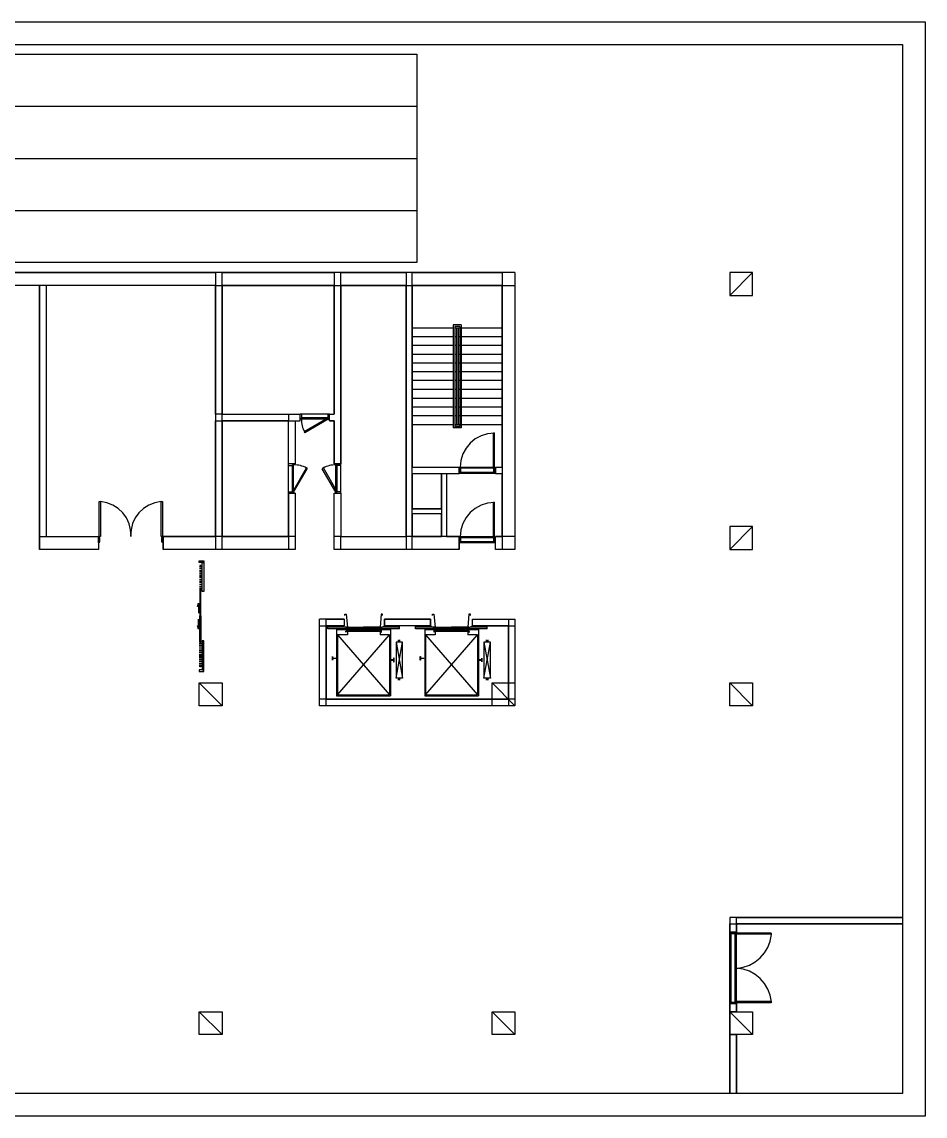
# Model space of a CAD drawing. Header units: millimetres. Extents: x -1062 to 473405, y -148599 to 38948.
# Drawn here: x 235684 to 263405, y -478 to 33116 of the extents above; entities that cross this region are included whole.
import ezdxf

# ---------------------------------------------------------------- set-up
doc = ezdxf.new("R2010")
doc.units = ezdxf.units.MM
for name, color, linetype in [('COLUMN', 1, 'Continuous'), ('CORE_REF', 8, 'Continuous'), ('DOOR', 3, 'Continuous'), ('WALL', 7, 'Continuous')]:
    doc.layers.add(name, color=color, linetype=linetype)

msp = doc.modelspace()

# ---------------------------------------------------------------- linework, layer by layer
at = {"layer": 'COLUMN'}
for p, q in [((257413.4, 24721), (258111.6, 25419.5)), ((258111.6, 25419.5), (257413.4, 25419.5)), ((257413.4, 25419.5), (257413.4, 24721)), ((258111.6, 24721), (258111.6, 25419.5)), ((257413.4, 24721), (258111.6, 24721)), ((257413.4, 16922.4), (258111.6, 17620.9)), ((258111.6, 17620.9), (257413.4, 17620.9)), ((257413.4, 17620.9), (257413.4, 16922.4)), ((258111.6, 16922.4), (258111.6, 17620.9)), ((257413.4, 16922.4), (258111.6, 16922.4)), ((241826.2, 12121.3), (241128, 12819.8)), ((241128, 12819.8), (241826.2, 12819.8)), ((241128, 12121.3), (241128, 12819.8)), ((241826.2, 12819.8), (241826.2, 12121.3)), ((250813, 12121.3), (250114.8, 12819.8)), ((250114.8, 12819.8), (250813, 12819.8)), ((250114.8, 12121.3), (250114.8, 12819.8)), ((250813, 12819.8), (250813, 12121.3)), ((258111.6, 12121.3), (257413.4, 12819.8)), ((257413.4, 12819.8), (258111.6, 12819.8)), ((257413.4, 12121.3), (257413.4, 12819.8)), ((258111.6, 12819.8), (258111.6, 12121.3)), ((241826.2, 12121.3), (241128, 12121.3)), ((250813, 12121.3), (250114.8, 12121.3)), ((258111.6, 12121.3), (257413.4, 12121.3)), ((241826.2, 2023.7), (241128, 2722.3)), ((241128, 2722.3), (241826.2, 2722.3)), ((241128, 2023.7), (241128, 2722.3)), ((241826.2, 2722.3), (241826.2, 2023.7)), ((250813, 2023.7), (250114.8, 2722.3)), ((250114.8, 2722.3), (250813, 2722.3)), ((250114.8, 2023.7), (250114.8, 2722.3)), ((250813, 2722.3), (250813, 2023.7)), ((258111.6, 2023.7), (257413.4, 2722.3)), ((257413.4, 2722.3), (258111.6, 2722.3)), ((257413.4, 2023.7), (257413.4, 2722.3)), ((258111.6, 2722.3), (258111.6, 2023.7)), ((241826.2, 2023.7), (241128, 2023.7)), ((250813, 2023.7), (250114.8, 2023.7)), ((258111.6, 2023.7), (257413.4, 2023.7))]:
    msp.add_line(p, q, dxfattribs=at)
at = {"layer": 'CORE_REF'}
for p, q in [((248921.7, 23717.6), (247665, 23717.6)), ((249162.8, 23819.2), (248921.7, 23819.2)), ((248921.7, 23819.2), (248921.7, 20656.5)), ((249124.8, 23768.4), (248972.4, 23768.4)), ((248972.4, 23768.4), (248972.4, 20694.7)), ((249124.8, 23717.6), (248972.4, 23717.6)), ((249023.2, 23717.6), (249023.2, 20745.5)), ((249074, 23717.6), (249074, 20745.5)), ((249124.8, 23717.6), (249112.1, 23717.6)), ((249124.8, 23768.4), (249124.8, 20694.7)), ((249162.8, 23819.2), (249162.8, 20656.5)), ((250419.5, 23717.6), (249162.8, 23717.6)), ((248921.7, 23450.8), (247665, 23450.8)), ((248921.7, 23184.1), (247665, 23184.1)), ((249023.2, 23450.8), (248972.4, 23450.8)), ((249023.2, 23184.1), (248972.4, 23184.1)), ((249124.8, 23450.8), (249074, 23450.8)), ((249124.8, 23184.1), (249074, 23184.1)), ((250419.5, 23450.8), (249162.8, 23450.8)), ((250419.5, 23184.1), (249162.8, 23184.1)), ((248921.7, 22904.7), (247665, 22904.7)), ((249023.2, 22904.7), (248972.4, 22904.7)), ((249124.8, 22904.7), (249074, 22904.7)), ((250419.5, 22904.7), (249162.8, 22904.7)), ((248921.7, 22637.9), (247665, 22637.9)), ((249023.2, 22637.9), (248972.4, 22637.9)), ((249124.8, 22637.9), (249074, 22637.9)), ((250419.5, 22637.9), (249162.8, 22637.9)), ((248921.7, 22371.2), (247665, 22371.2)), ((249023.2, 22371.2), (248972.4, 22371.2)), ((249124.8, 22371.2), (249074, 22371.2)), ((250419.5, 22371.2), (249162.8, 22371.2)), ((248921.7, 22104.5), (247665, 22104.5)), ((249023.2, 22104.5), (248972.4, 22104.5)), ((249124.8, 22104.5), (249074, 22104.5)), ((250419.5, 22104.5), (249162.8, 22104.5)), ((248921.7, 21825.1), (247665, 21825.1)), ((248921.7, 21558.3), (247665, 21558.3)), ((249023.2, 21825.1), (248972.4, 21825.1)), ((249023.2, 21558.3), (248972.4, 21558.3)), ((249124.8, 21825.1), (249074, 21825.1)), ((249124.8, 21558.3), (249074, 21558.3)), ((250419.5, 21825.1), (249162.8, 21825.1)), ((250419.5, 21558.3), (249162.8, 21558.3)), ((248921.7, 21291.6), (247665, 21291.6)), ((249023.2, 21291.6), (248972.4, 21291.6)), ((249124.8, 21291.6), (249074, 21291.6)), ((250419.5, 21291.6), (249162.8, 21291.6)), ((248921.7, 21024.9), (247665, 21024.9)), ((249023.2, 21024.9), (248972.4, 21024.9)), ((249124.8, 21024.9), (249074, 21024.9)), ((250419.5, 21024.9), (249162.8, 21024.9)), ((248921.7, 20745.5), (247665, 20745.5)), ((249162.8, 20656.5), (248921.7, 20656.5)), ((249023.2, 20745.5), (248972.4, 20745.5)), ((249124.8, 20694.7), (248972.4, 20694.7)), ((249124.8, 20745.5), (249023.2, 20745.5)), ((249124.8, 20745.5), (249112.1, 20745.5)), ((250419.5, 20745.5), (249162.8, 20745.5)), ((245596, 14890.2), (245596, 14928.3)), ((245596, 14928.3), (245634.1, 14928.3)), ((245634.1, 14928.3), (245672.2, 14534.5)), ((246713, 14928.3), (246675, 14534.5)), ((246751.1, 14928.3), (246713, 14928.3)), ((246751.1, 14890.2), (246751.1, 14928.3)), ((248287, 14890.2), (248287, 14928.3)), ((248287, 14928.3), (248325.1, 14928.3)), ((248325.1, 14928.3), (248363.2, 14534.5)), ((249404, 14928.3), (249365.9, 14534.5)), ((249454.8, 14928.3), (249404, 14928.3)), ((249454.8, 14890.2), (249454.8, 14928.3)), ((245075.6, 14483.7), (245075.6, 14572.6)), ((245075.6, 14547.2), (245583.3, 14547.2)), ((247271.5, 14483.7), (245075.6, 14483.7)), ((245342.2, 14458.3), (245342.2, 12426.1)), ((245342.2, 14458.3), (246992.3, 14458.3)), ((245519.9, 14572.6), (245596, 14534.5)), ((245596, 14534.5), (245596, 14547.2)), ((245672.2, 14534.5), (245596, 14534.5)), ((245634.1, 14496.4), (245634.1, 14534.5)), ((245634.1, 14534.5), (246167.2, 14534.5)), ((245634.1, 14496.4), (246167.2, 14496.4)), ((246713, 14534.5), (246167.2, 14534.5)), ((246167.2, 14534.5), (246167.2, 14496.4)), ((246713, 14496.4), (246167.2, 14496.4)), ((246675, 14534.5), (246738.4, 14534.5)), ((246713, 14496.4), (246713, 14534.5)), ((246814.6, 14572.6), (246738.4, 14534.5)), ((246738.4, 14534.5), (246738.4, 14547.2)), ((246763.8, 14547.2), (247271.5, 14547.2)), ((246992.3, 14458.3), (246992.3, 12426.1)), ((247271.5, 14483.7), (247271.5, 14572.6)), ((247766.6, 14483.7), (247766.6, 14572.6)), ((247766.6, 14547.2), (248274.3, 14547.2)), ((249962.5, 14483.7), (247766.6, 14483.7)), ((248045.8, 14458.3), (248045.8, 12426.1)), ((248045.8, 14458.3), (249695.9, 14458.3)), ((248223.5, 14572.6), (248299.7, 14534.5)), ((248299.7, 14534.5), (248299.7, 14547.2)), ((248363.2, 14534.5), (248299.7, 14534.5)), ((248325.1, 14496.4), (248325.1, 14534.5)), ((248325.1, 14534.5), (248870.9, 14534.5)), ((248325.1, 14496.4), (248870.9, 14496.4)), ((249404, 14534.5), (248870.9, 14534.5)), ((248870.9, 14534.5), (248870.9, 14496.4)), ((249404, 14496.4), (248870.9, 14496.4)), ((249365.9, 14534.5), (249442.1, 14534.5)), ((249404, 14496.4), (249404, 14534.5)), ((249518.2, 14572.6), (249442.1, 14534.5)), ((249442.1, 14534.5), (249442.1, 14547.2)), ((249454.8, 14547.2), (249962.5, 14547.2)), ((249695.9, 14458.3), (249695.9, 12426.1)), ((249962.5, 14483.7), (249962.5, 14572.6)), ((245367.6, 14293.2), (245367.6, 12451.5)), ((245672.2, 14293.2), (245367.6, 14293.2)), ((245367.6, 14293.2), (246966.9, 12451.5)), ((245367.6, 12451.5), (246966.9, 14293.2)), ((245672.2, 14394.8), (245608.7, 14394.8)), ((245634.1, 14432.9), (246167.2, 14432.9)), ((245634.1, 14432.9), (245634.1, 14407.5)), ((245634.1, 14407.5), (246167.2, 14407.5)), ((245672.2, 14394.8), (245672.2, 14293.2)), ((246167.2, 14432.9), (246713, 14432.9)), ((246167.2, 14432.9), (246167.2, 14407.5)), ((246167.2, 14407.5), (246713, 14407.5)), ((246675, 14394.8), (246725.7, 14394.8)), ((246675, 14394.8), (246675, 14293.2)), ((246966.9, 14293.2), (246675, 14293.2)), ((246713, 14432.9), (246713, 14407.5)), ((246966.9, 14293.2), (246966.9, 12451.5)), ((247220.8, 14128.1), (247296.9, 14128.1)), ((247258.9, 14128.1), (247233.5, 14128.1)), ((247258.9, 14115.4), (247258.9, 14128.1)), ((247258.9, 14102.7), (247258.9, 14115.4)), ((247296.9, 14128.1), (247271.5, 14128.1)), ((247271.5, 14128.1), (247271.5, 14115.4)), ((247271.5, 14102.7), (247271.5, 14115.4)), ((248071.2, 14293.2), (248071.2, 12451.5)), ((248363.2, 14293.2), (248071.2, 14293.2)), ((248071.2, 14293.2), (249670.6, 12451.5)), ((248071.2, 12451.5), (249670.6, 14293.2)), ((248363.2, 14394.8), (248312.4, 14394.8)), ((248325.1, 14432.9), (248870.9, 14432.9)), ((248325.1, 14432.9), (248325.1, 14407.5)), ((248325.1, 14407.5), (248870.9, 14407.5)), ((248363.2, 14394.8), (248363.2, 14293.2)), ((248870.9, 14432.9), (249404, 14432.9)), ((248870.9, 14432.9), (248870.9, 14407.5)), ((248870.9, 14407.5), (249404, 14407.5)), ((249365.9, 14394.8), (249429.4, 14394.8)), ((249365.9, 14394.8), (249365.9, 14293.2)), ((249670.6, 14293.2), (249365.9, 14293.2)), ((249404, 14432.9), (249404, 14407.5)), ((249670.6, 14293.2), (249670.6, 12451.5)), ((249924.4, 14128.1), (250000.6, 14128.1)), ((249949.8, 14128.1), (249924.4, 14128.1)), ((249962.5, 14115.4), (249949.8, 14128.1)), ((249975.2, 14128.1), (249962.5, 14115.4)), ((249962.5, 14115.4), (249962.5, 14102.7)), ((250000.6, 14128.1), (249975.2, 14128.1)), ((247170, 14077.3), (247360.4, 12972.3)), ((247360.4, 14077.3), (247170, 14077.3)), ((247170, 14077.3), (247170, 12972.3)), ((247170, 12972.3), (247360.4, 14077.3)), ((247258.9, 14077.3), (247258.9, 14102.7)), ((247271.5, 14077.3), (247258.9, 14077.3)), ((247271.5, 14102.7), (247271.5, 14077.3)), ((247360.4, 12972.3), (247360.4, 14077.3)), ((249861, 14077.3), (250064.1, 12972.3)), ((250064.1, 14077.3), (249861, 14077.3)), ((249861, 14077.3), (249861, 12972.3)), ((249861, 12972.3), (250064.1, 14077.3)), ((249962.5, 14102.7), (249962.5, 14077.3)), ((250064.1, 12972.3), (250064.1, 14077.3)), ((245215.2, 13632.7), (245227.9, 13581.9)), ((245215.2, 13518.4), (245215.2, 13632.7)), ((245227.9, 13569.2), (245215.2, 13518.4)), ((245227.9, 13581.9), (245253.3, 13581.9)), ((245253.3, 13569.2), (245227.9, 13569.2)), ((245253.3, 13581.9), (245266, 13581.9)), ((245266, 13569.2), (245253.3, 13569.2)), ((245266, 13581.9), (245329.5, 13581.9)), ((245329.5, 13569.2), (245266, 13569.2)), ((245329.5, 13581.9), (245329.5, 13569.2)), ((247055.8, 13531.1), (246992.3, 13531.1)), ((246992.3, 13531.1), (246992.3, 13518.4)), ((246992.3, 13518.4), (247055.8, 13518.4)), ((247093.8, 13531.1), (247055.8, 13531.1)), ((247055.8, 13518.4), (247093.8, 13518.4)), ((247093.8, 13581.9), (247093.8, 13531.1)), ((247106.5, 13581.9), (247093.8, 13581.9)), ((247093.8, 13518.4), (247093.8, 13467.6)), ((247093.8, 13467.6), (247106.5, 13467.6)), ((247106.5, 13467.6), (247106.5, 13581.9)), ((247906.2, 13518.4), (247906.2, 13632.7)), ((247906.2, 13632.7), (247918.9, 13632.7)), ((247918.9, 13518.4), (247906.2, 13518.4)), ((247918.9, 13632.7), (247918.9, 13581.9)), ((247918.9, 13581.9), (247957, 13581.9)), ((247957, 13569.2), (247918.9, 13569.2)), ((247918.9, 13569.2), (247918.9, 13518.4)), ((247957, 13581.9), (248020.4, 13581.9)), ((248020.4, 13569.2), (247957, 13569.2)), ((248020.4, 13581.9), (248020.4, 13569.2)), ((249746.7, 13531.1), (249683.3, 13531.1)), ((249683.3, 13531.1), (249683.3, 13518.4)), ((249683.3, 13518.4), (249746.7, 13518.4)), ((249759.4, 13531.1), (249746.7, 13531.1)), ((249746.7, 13518.4), (249759.4, 13518.4)), ((249784.8, 13531.1), (249759.4, 13531.1)), ((249759.4, 13518.4), (249784.8, 13518.4)), ((249797.5, 13531.1), (249784.8, 13531.1)), ((249784.8, 13518.4), (249797.5, 13518.4)), ((249797.5, 13581.9), (249797.5, 13531.1)), ((249797.5, 13467.6), (249797.5, 13581.9)), ((249797.5, 13518.4), (249797.5, 13467.6)), ((247360.4, 12972.3), (247170, 12972.3)), ((247220.8, 12921.5), (247296.9, 12921.5)), ((247258.9, 12934.2), (247233.5, 12921.5)), ((247271.5, 12972.3), (247258.9, 12972.3)), ((247258.9, 12972.3), (247258.9, 12946.9)), ((247258.9, 12946.9), (247258.9, 12934.2)), ((247271.5, 12946.9), (247271.5, 12972.3)), ((247271.5, 12934.2), (247271.5, 12946.9)), ((247296.9, 12921.5), (247271.5, 12934.2)), ((250064.1, 12972.3), (249861, 12972.3)), ((249949.8, 12934.2), (249924.4, 12921.5)), ((249924.4, 12921.5), (250000.6, 12921.5)), ((249962.5, 12934.2), (249949.8, 12934.2)), ((249962.5, 12946.9), (249962.5, 12972.3)), ((249962.5, 12934.2), (249962.5, 12946.9)), ((249975.2, 12934.2), (249962.5, 12934.2)), ((250000.6, 12921.5), (249975.2, 12934.2)), ((245367.6, 12451.5), (246966.9, 12451.5)), ((248071.2, 12451.5), (249670.6, 12451.5)), ((245342.2, 12426.1), (246992.3, 12426.1)), ((248045.8, 12426.1), (249695.9, 12426.1))]:
    msp.add_line(p, q, dxfattribs=at)
at = {"layer": 'DOOR'}
for p, q in [((244225.2, 20923.3), (244225.2, 21075.7)), ((244263.2, 21075.7), (244225.2, 21075.7)), ((244250.6, 20923.3), (244225.2, 20923.3)), ((244263.2, 20961.4), (244250.6, 20961.4)), ((244250.6, 20961.4), (244250.6, 20923.3)), ((245075.6, 20961.4), (244250.6, 20961.4)), ((245088.3, 20923.3), (244250.6, 20923.3)), ((245075.6, 21075.7), (244263.2, 21075.7)), ((244263.2, 21075.7), (244263.2, 20961.4)), ((244263.6, 20915.7), (244263.7, 20864.7)), ((244263.7, 20864.7), (244267.3, 20814)), ((245075.6, 20948.7), (244352.1, 20529.5)), ((245088.3, 20923.3), (244364.8, 20504.1)), ((245126.4, 21075.7), (245075.6, 21075.7)), ((245075.6, 21075.7), (245075.6, 20961.4)), ((245075.6, 20961.4), (245088.3, 20961.4)), ((245088.3, 20923.3), (245075.6, 20948.7)), ((245088.3, 20961.4), (245088.3, 20923.3)), ((245088.3, 20923.3), (245126.4, 20923.3)), ((245126.4, 20923.3), (245126.4, 21075.7)), ((244267.3, 20814), (244274.3, 20763.9)), ((244274.3, 20763.9), (244284.7, 20714.3)), ((244284.7, 20714.3), (244298.4, 20665.6)), ((244298.4, 20665.6), (244315.4, 20617.9)), ((244315.4, 20617.9), (244335.7, 20571.4)), ((244335.7, 20571.4), (244359.2, 20526.2)), ((244352.1, 20529.5), (244364.8, 20504.1)), ((250152.9, 19449.9), (250152.9, 20504.1)), ((250152.9, 20504.1), (250178.3, 20504.1)), ((250178.3, 20504.1), (250178.3, 19449.9)), ((249444.2, 20184.5), (249316.3, 20029.4)), ((249599.1, 20312.5), (249444.2, 20184.5)), ((249777, 20409.1), (249599.1, 20312.5)), ((249973.6, 20470.1), (249777, 20409.1)), ((250184.6, 20491.4), (249973.6, 20470.1)), ((249219.7, 19851.4), (249158.7, 19654.8)), ((249316.3, 20029.4), (249219.7, 19851.4)), ((244022.1, 19551.5), (243869.8, 19551.5)), ((243869.8, 19500.7), (243869.8, 19551.5)), ((243869.8, 18687.8), (243869.8, 19500.7)), ((243869.8, 19500.7), (243984, 19500.7)), ((243984, 19500.7), (243984, 19513.4)), ((243984, 19513.4), (244022.1, 19513.4)), ((243984, 18687.8), (243984, 19513.4)), ((244022.1, 19513.4), (244022.1, 19551.5)), ((244022.1, 18675.1), (244022.1, 19513.4)), ((244080.6, 19512.9), (244029.7, 19513)), ((244131.2, 19509.4), (244080.6, 19512.9)), ((244181.4, 19502.4), (244131.2, 19509.4)), ((244230.9, 19492), (244181.4, 19502.4)), ((244279.6, 19478.3), (244230.9, 19492)), ((245120.7, 19492), (245072, 19478.3)), ((245170.2, 19502.4), (245120.7, 19492)), ((245220.3, 19509.4), (245170.2, 19502.4)), ((245271, 19512.9), (245220.3, 19509.4)), ((245321.9, 19513), (245271, 19512.9)), ((245316.8, 19513.4), (245316.8, 19551.5)), ((245316.8, 19551.5), (245469.1, 19551.5)), ((245354.9, 19513.4), (245316.8, 19513.4)), ((245316.8, 18675.1), (245316.8, 19513.4)), ((245354.9, 19500.7), (245354.9, 19513.4)), ((245354.9, 18687.8), (245354.9, 19513.4)), ((245469.1, 19500.7), (245354.9, 19500.7)), ((245469.1, 19500.7), (245469.1, 19551.5)), ((245469.1, 18687.8), (245469.1, 19500.7)), ((249158.7, 19654.8), (249137.5, 19443.6)), ((243996.7, 18687.8), (244415.6, 19424.5)), ((244022.1, 18675.1), (244441, 19399.1)), ((244327.2, 19461.2), (244279.6, 19478.3)), ((244373.8, 19440.9), (244327.2, 19461.2)), ((244418.9, 19417.4), (244373.8, 19440.9)), ((244415.6, 19424.5), (244441, 19399.1)), ((244936, 19424.5), (244897.9, 19399.1)), ((245316.8, 18675.1), (244897.9, 19399.1)), ((244977.8, 19440.9), (244932.6, 19417.4)), ((245354.9, 18687.8), (244936, 19424.5)), ((245024.3, 19461.2), (244977.8, 19440.9)), ((245072, 19478.3), (245024.3, 19461.2)), ((249112.1, 19246.7), (249112.1, 19449.9)), ((249112.1, 19449.9), (249137.5, 19449.9)), ((249137.5, 19246.7), (249112.1, 19246.7)), ((249137.5, 19449.9), (249137.5, 19424.5)), ((249137.5, 19449.9), (250152.9, 19449.9)), ((249137.5, 19424.5), (249150.1, 19424.5)), ((249137.5, 19284.8), (249137.5, 19246.7)), ((249150.1, 19284.8), (249137.5, 19284.8)), ((250178.3, 19246.7), (249137.5, 19246.7)), ((249150.1, 19424.5), (249150.1, 19284.8)), ((249150.1, 19424.5), (250165.6, 19424.5)), ((250165.6, 19284.8), (249150.1, 19284.8)), ((250178.3, 19449.9), (250152.9, 19449.9)), ((250165.6, 19284.8), (250165.6, 19424.5)), ((250165.6, 19424.5), (250178.3, 19424.5)), ((250178.3, 19284.8), (250165.6, 19284.8)), ((250178.3, 19424.5), (250178.3, 19449.9)), ((250178.3, 19449.9), (250203.7, 19449.9)), ((250178.3, 19246.7), (250178.3, 19284.8)), ((250203.7, 19246.7), (250178.3, 19246.7)), ((250203.7, 19449.9), (250203.7, 19246.7)), ((243869.8, 18649.7), (243869.8, 18687.8)), ((243869.8, 18687.8), (243984, 18687.8)), ((244022.1, 18649.7), (243869.8, 18649.7)), ((243984, 18687.8), (243984, 18675.1)), ((243984, 18675.1), (244022.1, 18675.1)), ((244022.1, 18675.1), (243996.7, 18687.8)), ((244022.1, 18675.1), (244022.1, 18649.7)), ((245316.8, 18675.1), (245354.9, 18687.8)), ((245354.9, 18675.1), (245316.8, 18675.1)), ((245316.8, 18675.1), (245316.8, 18649.7)), ((245316.8, 18649.7), (245469.1, 18649.7)), ((245469.1, 18687.8), (245354.9, 18687.8)), ((245354.9, 18687.8), (245354.9, 18675.1)), ((245469.1, 18649.7), (245469.1, 18687.8)), ((238056.3, 17316.1), (238056.3, 18395.7)), ((238056.3, 18395.7), (238094.3, 18395.7)), ((238094.3, 18395.7), (238094.3, 17316.1)), ((238294.3, 18352.9), (238095.9, 18391.2)), ((238476.5, 18279.2), (238294.3, 18352.9)), ((238638.9, 18174.1), (238476.5, 18279.2)), ((238778.1, 18041.7), (238638.9, 18174.1)), ((239416, 18174.4), (239276.7, 18041.9)), ((239578.5, 18279.4), (239416, 18174.4)), ((239760.8, 18353), (239578.5, 18279.4)), ((239959.3, 18391.2), (239760.8, 18353)), ((239960.2, 17316.1), (239960.2, 18395.7)), ((239960.2, 18395.7), (239998.3, 18395.7)), ((239998.3, 18395.7), (239998.3, 17316.1)), ((249599.1, 18178.7), (249444.2, 18050.7)), ((249777, 18275.3), (249599.1, 18178.7)), ((249973.6, 18336.3), (249777, 18275.3)), ((250184.6, 18357.6), (249973.6, 18336.3)), ((250152.9, 17316.1), (250152.9, 18370.3)), ((250152.9, 18370.3), (250178.3, 18370.3)), ((250178.3, 18370.3), (250178.3, 17316.1)), ((238890.6, 17885.9), (238778.1, 18041.7)), ((238972.9, 17710.8), (238890.6, 17885.9)), ((239164.1, 17886.1), (239081.8, 17710.9)), ((239276.7, 18041.9), (239164.1, 17886.1)), ((249316.3, 17895.6), (249219.7, 17717.6)), ((249444.2, 18050.7), (249316.3, 17895.6)), ((239021.4, 17520.3), (238972.9, 17710.8)), ((239032.8, 17318.4), (239021.4, 17520.3)), ((239033.2, 17520.4), (239021.8, 17318.4)), ((239081.8, 17710.9), (239033.2, 17520.4)), ((249158.7, 17520.9), (249137.5, 17309.8)), ((249219.7, 17717.6), (249158.7, 17520.9)), ((238030.9, 17125.6), (238030.9, 17316.1)), ((238030.9, 17316.1), (238056.3, 17316.1)), ((238056.3, 17316.1), (238056.3, 17290.7)), ((238094.3, 17316.1), (238056.3, 17316.1)), ((238056.3, 17290.7), (238069, 17290.7)), ((238069, 17151), (238056.3, 17151)), ((238056.3, 17151), (238056.3, 17125.6)), ((238069, 17290.7), (238069, 17151)), ((239998.3, 17316.1), (239960.2, 17316.1)), ((239998.3, 17290.7), (239972.9, 17290.7)), ((239972.9, 17290.7), (239972.9, 17151)), ((239972.9, 17151), (239998.3, 17151)), ((239998.3, 17316.1), (239998.3, 17290.7)), ((240023.7, 17316.1), (239998.3, 17316.1)), ((239998.3, 17151), (239998.3, 17125.6)), ((240023.7, 17125.6), (240023.7, 17316.1)), ((249112.1, 17125.6), (249112.1, 17316.1)), ((249112.1, 17316.1), (249137.5, 17316.1)), ((249137.5, 17316.1), (249137.5, 17290.7)), ((249137.5, 17316.1), (250152.9, 17316.1)), ((249137.5, 17290.7), (249150.1, 17290.7)), ((249137.5, 17151), (249137.5, 17125.6)), ((249150.1, 17151), (249137.5, 17151)), ((249150.1, 17290.7), (249150.1, 17151)), ((249150.1, 17290.7), (250165.6, 17290.7)), ((250165.6, 17151), (249150.1, 17151)), ((250178.3, 17316.1), (250152.9, 17316.1)), ((250165.6, 17151), (250165.6, 17290.7)), ((250165.6, 17290.7), (250178.3, 17290.7)), ((250178.3, 17151), (250165.6, 17151)), ((250178.3, 17290.7), (250178.3, 17316.1)), ((250178.3, 17316.1), (250203.7, 17316.1)), ((250178.3, 17125.6), (250178.3, 17151)), ((250203.7, 17316.1), (250203.7, 17125.6)), ((238056.3, 17125.6), (238030.9, 17125.6)), ((239998.3, 17125.6), (240023.7, 17125.6)), ((249137.5, 17125.6), (249112.1, 17125.6)), ((250178.3, 17125.6), (249137.5, 17125.6)), ((250203.7, 17125.6), (250178.3, 17125.6)), ((241128, 16566.7), (241267.6, 16566.7)), ((241128, 16515.9), (241128, 16566.7)), ((241267.6, 16515.9), (241128, 16515.9)), ((241216.9, 15626.8), (241216.9, 16515.9)), ((241216.9, 16515.9), (241267.6, 16515.9)), ((241267.6, 16566.7), (241267.6, 16515.9)), ((241267.6, 16515.9), (241267.6, 15626.8)), ((241178.8, 16427), (241140.7, 16427)), ((241140.7, 16427), (241140.7, 16376.2)), ((241140.7, 16350.8), (241140.7, 16312.7)), ((241140.7, 16287.3), (241140.7, 16236.5)), ((241140.7, 16211.1), (241140.7, 16173)), ((241140.7, 16147.6), (241140.7, 16096.8)), ((241178.8, 16376.2), (241178.8, 16427)), ((241178.8, 16312.7), (241178.8, 16350.8)), ((241178.8, 16236.5), (241178.8, 16287.3)), ((241178.8, 16173), (241178.8, 16211.1)), ((241178.8, 16096.8), (241178.8, 16147.6)), ((241140.7, 16084.1), (241140.7, 16033.3)), ((241140.7, 16007.9), (241140.7, 15969.8)), ((241140.7, 15944.4), (241140.7, 15893.6)), ((241140.7, 15868.2), (241140.7, 15830.1)), ((241140.7, 15804.7), (241140.7, 15753.8)), ((241178.8, 16033.3), (241178.8, 16084.1)), ((241178.8, 15969.8), (241178.8, 16007.9)), ((241178.8, 15893.6), (241178.8, 15944.4)), ((241178.8, 15830.1), (241178.8, 15868.2)), ((241178.8, 15753.8), (241178.8, 15804.7)), ((241140.7, 15728.4), (241140.7, 15690.3)), ((241178.8, 15677.6), (241140.7, 15677.6)), ((241140.7, 15677.6), (241140.7, 14877.5)), ((241140.7, 15664.9), (241140.7, 15626.8)), ((241140.7, 15626.8), (241178.8, 15626.8)), ((241178.8, 15690.3), (241178.8, 15728.4)), ((241178.8, 14877.5), (241178.8, 15677.6)), ((241178.8, 15626.8), (241178.8, 15664.9)), ((241267.6, 15626.8), (241216.9, 15626.8)), ((241077.2, 15169.6), (241102.6, 15271.2)), ((241102.6, 15169.6), (241077.2, 15169.6)), ((241102.6, 15271.2), (241102.6, 15169.6)), ((241102.6, 15169.6), (241102.6, 14966.4)), ((241140.7, 14877.5), (241178.8, 14877.5)), ((241140.7, 14077.3), (241140.7, 14877.5)), ((241178.8, 14877.5), (241178.8, 14077.3)), ((241102.6, 14471), (241077.2, 14572.6)), ((241077.2, 14572.6), (241102.6, 14572.6)), ((241102.6, 14572.6), (241102.6, 14775.8)), ((241102.6, 14572.6), (241102.6, 14471)), ((241140.7, 14077.3), (241140.7, 14115.4)), ((241140.7, 14115.4), (241178.8, 14115.4)), ((241178.8, 14115.4), (241178.8, 14077.3)), ((241267.6, 14115.4), (241216.9, 14115.4)), ((241216.9, 14115.4), (241216.9, 13226.3)), ((241267.6, 13226.3), (241267.6, 14115.4)), ((241178.8, 14077.3), (241140.7, 14077.3)), ((241140.7, 14013.8), (241140.7, 14051.9)), ((241140.7, 13937.6), (241140.7, 13988.4)), ((241140.7, 13874.1), (241140.7, 13912.2)), ((241140.7, 13797.8), (241140.7, 13848.6)), ((241178.8, 14051.9), (241178.8, 14013.8)), ((241178.8, 13988.4), (241178.8, 13937.6)), ((241178.8, 13912.2), (241178.8, 13874.1)), ((241178.8, 13848.6), (241178.8, 13797.8)), ((241140.7, 13734.3), (241140.7, 13772.4)), ((241140.7, 13658.1), (241140.7, 13708.9)), ((241140.7, 13594.6), (241140.7, 13645.4)), ((241140.7, 13531.1), (241140.7, 13569.2)), ((241140.7, 13454.9), (241140.7, 13505.7)), ((241178.8, 13772.4), (241178.8, 13734.3)), ((241178.8, 13708.9), (241178.8, 13658.1)), ((241178.8, 13645.4), (241178.8, 13594.6)), ((241178.8, 13569.2), (241178.8, 13531.1)), ((241178.8, 13505.7), (241178.8, 13454.9)), ((241267.6, 13226.3), (241128, 13226.3)), ((241128, 13226.3), (241128, 13175.5)), ((241128, 13175.5), (241267.6, 13175.5)), ((241140.7, 13391.4), (241140.7, 13429.5)), ((241140.7, 13315.2), (241140.7, 13366)), ((241178.8, 13315.2), (241140.7, 13315.2)), ((241178.8, 13429.5), (241178.8, 13391.4)), ((241178.8, 13366), (241178.8, 13315.2)), ((241216.9, 13226.3), (241267.6, 13226.3)), ((241267.6, 13175.5), (241267.6, 13226.3)), ((257413.4, 5135.6), (257413.4, 5173.7)), ((257451.5, 5135.6), (257413.4, 5135.6)), ((257413.4, 3001.7), (257413.4, 5135.6)), ((257451.5, 5122.9), (257451.5, 5135.6)), ((257578.4, 5122.9), (257451.5, 5122.9)), ((257451.5, 3014.4), (257451.5, 5122.9)), ((257616.5, 5135.6), (257578.4, 5135.6)), ((257578.4, 5135.6), (257578.4, 5122.9)), ((257578.4, 3014.4), (257578.4, 5122.9)), ((257616.5, 5173.7), (257616.5, 5135.6)), ((257616.5, 3001.7), (257616.5, 5135.6)), ((258682.8, 5135.6), (257616.5, 5135.6)), ((258682.8, 5110.2), (257616.5, 5110.2)), ((258652, 4891.9), (258690.3, 5096.8)), ((258682.8, 5135.6), (258682.8, 5110.2)), ((258579.5, 4701.7), (258652, 4891.9)), ((258190.7, 4253.5), (258345.4, 4379.2)), ((258345.4, 4379.2), (258476.1, 4529.7)), ((258476.1, 4529.7), (258579.5, 4701.7)), ((257617.1, 4058.1), (257823.1, 4089.6)), ((257823.1, 4035), (257617.1, 4066.5)), ((257823.1, 4089.6), (258015.5, 4155.8)), ((258015.5, 3968.8), (257823.1, 4035)), ((258015.5, 4155.8), (258190.7, 4253.5)), ((258190.7, 3871.1), (258015.5, 3968.8)), ((258345.4, 3745.4), (258190.7, 3871.1)), ((258476.1, 3594.9), (258345.4, 3745.4)), ((258579.5, 3422.9), (258476.1, 3594.9)), ((258652, 3232.7), (258579.5, 3422.9)), ((258682.8, 3039.8), (257616.5, 3039.8)), ((258690.3, 3027.8), (258652, 3232.7)), ((258682.8, 3039.8), (258682.8, 3001.7)), ((257451.5, 3001.7), (257413.4, 3001.7)), ((257413.4, 3001.7), (257413.4, 2976.3)), ((257578.4, 3014.4), (257451.5, 3014.4)), ((257451.5, 3014.4), (257451.5, 3001.7)), ((257578.4, 3001.7), (257578.4, 3014.4)), ((257616.5, 3001.7), (257578.4, 3001.7)), ((257616.5, 2976.3), (257616.5, 3001.7)), ((258682.8, 3001.7), (257616.5, 3001.7))]:
    msp.add_line(p, q, dxfattribs=at)
at = {"layer": 'WALL'}
for p, q in [((208938, 33116.5), (263404.6, 33116.5)), ((263404.6, 33116.5), (263404.6, -478.4)), ((211184.7, 32417.9), (262706.5, 32417.9)), ((262706.5, 32417.9), (262706.5, 5618.2)), ((225198, 32125.8), (247804.7, 32125.8)), ((247804.7, 32125.8), (247804.7, 25724.4)), ((225198, 30525.5), (247804.7, 30525.5)), ((225198, 28925.1), (247804.7, 28925.1)), ((225198, 27324.7), (247804.7, 27324.7)), ((247804.7, 25724.4), (225198, 25724.4)), ((250813, 25419.5), (223129, 25419.5)), ((250813, 25419.5), (250813, 16922.4)), ((241623.1, 25025.8), (232331.6, 25025.8)), ((236228.4, 25025.8), (236228.4, 17316.1)), ((236431.5, 25025.8), (236431.5, 17316.1)), ((241623.1, 25025.8), (241623.1, 17316.1)), ((241826.2, 25025.8), (245266, 25025.8)), ((241826.2, 21075.7), (241826.2, 25025.8)), ((245266, 25025.8), (245266, 21075.7)), ((245469.1, 25025.8), (247474.6, 25025.8)), ((245469.1, 19551.5), (245469.1, 25025.8)), ((247474.6, 25025.8), (247474.6, 17316.1)), ((247665, 25025.8), (250419.5, 25025.8)), ((247665, 19449.9), (247665, 25025.8)), ((250419.5, 19449.9), (250419.5, 25025.8)), ((250419.5, 25025.8), (250419.5, 17316.1)), ((241826.2, 21075.7), (244225.2, 21075.7)), ((241826.2, 17316.1), (241826.2, 20872.5)), ((241826.2, 20872.5), (243869.8, 20872.5)), ((243869.8, 19551.5), (243869.8, 20872.5)), ((244072.9, 20872.5), (244225.2, 20872.5)), ((244072.9, 20872.5), (244072.9, 19551.5)), ((244225.2, 20872.5), (244225.2, 21075.7)), ((245126.4, 21075.7), (245266, 21075.7)), ((245126.4, 20872.5), (245126.4, 21075.7)), ((245126.4, 20872.5), (245266, 20872.5)), ((245266, 20872.5), (245266, 19551.5)), ((244072.9, 19551.5), (243869.8, 19551.5)), ((245266, 19551.5), (245469.1, 19551.5)), ((247665, 17316.1), (247665, 19449.9)), ((247665, 19449.9), (249099.4, 19449.9)), ((247665, 19246.7), (249099.4, 19246.7)), ((248566.3, 19246.7), (248566.3, 17316.1)), ((248718.6, 19246.7), (248718.6, 17316.1)), ((249099.4, 19246.7), (249099.4, 19449.9)), ((250216.4, 19449.9), (250419.5, 19449.9)), ((250216.4, 19449.9), (250216.4, 19246.7)), ((250216.4, 19246.7), (250419.5, 19246.7)), ((250419.5, 19449.9), (250419.5, 17316.1)), ((244072.9, 18649.7), (243869.8, 18649.7)), ((243869.8, 18649.7), (243869.8, 17316.1)), ((244072.9, 18649.7), (244072.9, 16922.4)), ((245266, 16922.4), (245266, 18649.7)), ((245266, 18649.7), (245469.1, 18649.7)), ((245469.1, 18649.7), (245469.1, 17316.1)), ((248566.3, 18167.1), (247665, 18167.1)), ((248566.3, 18014.7), (247665, 18014.7)), ((236228.4, 17316.1), (236228.4, 16922.4)), ((236228.4, 17316.1), (238030.9, 17316.1)), ((238030.9, 17316.1), (238030.9, 16922.4)), ((241623.1, 17316.1), (240023.7, 17316.1)), ((240023.7, 17316.1), (240023.7, 16922.4)), ((241521.5, 17316.1), (241623.1, 17316.1)), ((243869.8, 17316.1), (241826.2, 17316.1)), ((245469.1, 17316.1), (247474.6, 17316.1)), ((249099.4, 17316.1), (247665, 17316.1)), ((249099.4, 16922.4), (249099.4, 17316.1)), ((250419.5, 17316.1), (250216.4, 17316.1)), ((250216.4, 16922.4), (250216.4, 17316.1)), ((238030.9, 16922.4), (236228.4, 16922.4)), ((244072.9, 16922.4), (240023.7, 16922.4)), ((249099.4, 16922.4), (245266, 16922.4)), ((250813, 16922.4), (250216.4, 16922.4)), ((244821.8, 12121.3), (244821.8, 14775.8)), ((245570.7, 14775.8), (244821.8, 14775.8)), ((245570.7, 14572.6), (245024.8, 14572.6)), ((245024.8, 12324.5), (245024.8, 14572.6)), ((245570.7, 14775.8), (245570.7, 14572.6)), ((248223.5, 14775.8), (246814.6, 14775.8)), ((246814.6, 14775.8), (246814.6, 14572.6)), ((248223.5, 14572.6), (246814.6, 14572.6)), ((248223.5, 14572.6), (248223.5, 14775.8)), ((249518.2, 14572.6), (249518.2, 14775.8)), ((249518.2, 14775.8), (250813, 14775.8)), ((249518.2, 14572.6), (250622.6, 14572.6)), ((250622.6, 14572.6), (250622.6, 12324.5)), ((250813, 14775.8), (250813, 12121.3)), ((250813, 12121.3), (244821.8, 12121.3)), ((250622.6, 12324.5), (245024.8, 12324.5)), ((262706.5, 5618.2), (257413.4, 5618.2)), ((257413.4, 5618.2), (257413.4, 5173.7)), ((257616.5, 5173.7), (257616.5, 5427.7)), ((257616.5, 5427.7), (262706.5, 5427.7)), ((262706.5, 5427.7), (262706.5, 220.2)), ((257413.4, 5173.7), (257616.5, 5173.7)), ((257616.5, 2976.3), (257413.4, 2976.3)), ((257413.4, 2976.3), (257413.4, 220.2)), ((257616.5, 2722.3), (257616.5, 2976.3)), ((257616.5, 220.2), (257616.5, 2023.7)), ((257413.4, 220.2), (216541.2, 220.2)), ((262706.5, 220.2), (257616.5, 220.2)), ((263404.6, -478.4), (208938, -478.4))]:
    msp.add_line(p, q, dxfattribs=at)
for points in [[(234832.2, 25025.8), (234832.2, 24822.6), (234679.9, 24822.6), (234679.9, 25025.8), (232331.6, 25025.8), (232331.6, 25419.5), (241623.1, 25419.5), (241623.1, 25025.8), (236431.5, 25025.8), (236431.5, 17316.1), (238030.9, 17316.1), (238030.9, 16922.4), (238030, 16922.4), (238030, 16920), (236230, 16920), (236230, 16922.4), (236228.4, 16922.4), (236228.4, 17316.1), (236228.4, 25025.8), (234832.2, 25025.8)], [(245266, 25419.5), (245266, 25025.8), (241826.2, 25025.8), (241826.2, 25419.5), (245266, 25419.5)], [(245469.1, 25419.5), (247474.6, 25419.5), (247474.6, 25025.8), (245469.1, 25025.8), (245469.1, 25419.5)], [(250419.5, 25419.5), (250419.5, 25025.8), (247665, 25025.8), (247665, 25419.5), (250419.5, 25419.5)], [(241826.2, 25025.8), (241826.2, 21075.7), (241623.1, 21075.7), (241623.1, 25025.8), (241826.2, 25025.8)], [(245469.1, 25025.8), (245469.1, 21075.7), (245469.1, 20872.5), (245469.1, 19551.5), (245266, 19551.5), (245266, 20872.5), (245126.4, 20872.5), (245126.4, 21075.7), (245266, 21075.7), (245266, 25025.8), (245469.1, 25025.8)], [(247474.6, 17316.1), (247474.6, 19449.9), (247474.6, 25025.8), (247665, 25025.8), (247665, 19450), (249100, 19450), (249100, 19245), (248720, 19245), (248720, 17316.1), (249099.4, 17316.1), (249099.4, 16922.4), (247665, 16922.4), (247665, 17316.1), (247474.6, 17316.1)], [(250813, 25025.8), (250813, 19449.9), (250813, 17316.1), (250419.5, 17316.1), (250419.5, 19245), (250215, 19245), (250215, 19450), (250419.5, 19450), (250419.5, 25025.8), (250813, 25025.8)], [(241826.2, 20872.5), (241826.2, 17316.1), (241623.1, 17316.1), (241623.1, 20872.5), (241826.2, 20872.5)], [(243869.8, 21075.7), (243869.8, 20872.5), (241826.2, 20872.5), (241826.2, 21075.7), (243869.8, 21075.7)], [(244072.9, 20872.5), (244072.9, 19551.5), (243869.8, 19551.5), (243869.8, 20872.5), (244072.9, 20872.5)], [(247665, 19245), (247665, 18167.1), (248565, 18167.1), (248565, 19245), (247665, 19245)], [(244072.9, 18649.7), (244072.9, 17316.1), (243869.8, 17316.1), (243869.8, 18649.7), (244072.9, 18649.7)], [(245469.1, 18649.7), (245469.1, 17316.1), (245266, 17316.1), (245266, 18649.7), (245469.1, 18649.7)], [(248565, 17316.1), (248565, 18014.7), (247665, 18014.7), (247665, 17316.1), (248565, 17316.1)], [(241623.1, 17316.1), (241623.1, 16922.4), (240023.7, 16922.4), (240023.7, 17316.1), (241623.1, 17316.1)], [(243869.8, 17316.1), (243869.8, 16922.4), (241826.2, 16922.4), (241826.2, 17316.1), (243869.8, 17316.1)], [(247474.6, 17316.1), (247474.6, 16922.4), (245469.1, 16922.4), (245469.1, 17316.1), (247474.6, 17316.1)], [(250419.5, 17316.1), (250419.5, 16922.4), (250216.4, 16922.4), (250216.4, 17316.1), (250419.5, 17316.1)], [(244821.8, 14572.6), (245024.8, 14572.6), (245024.8, 12324.5), (244821.8, 12324.5), (244821.8, 14572.6)], [(245024.8, 14572.6), (245024.8, 14775.8), (245570.7, 14775.8), (245570.7, 14572.6), (245024.8, 14572.6)], [(248223.5, 14775.8), (248223.5, 14775), (248225, 14775), (248225, 14575), (248223.5, 14575), (248223.5, 14572.6), (246814.6, 14572.6), (246814.6, 14775.8), (248223.5, 14775.8)], [(250622.6, 14775.8), (250622.6, 14572.6), (249518.2, 14572.6), (249518.2, 14775.8), (250622.6, 14775.8)], [(250813, 12324.5), (250622.6, 12324.5), (250622.6, 14572.6), (250813, 14572.6), (250813, 12324.5)], [(250622.6, 12324.5), (250622.6, 12121.3), (245024.8, 12121.3), (245024.8, 12324.5), (250622.6, 12324.5)], [(257413.4, 5173.7), (257413.4, 5427.7), (257616.5, 5427.7), (257616.5, 5173.7), (257413.4, 5173.7)], [(262706.5, 5618.2), (262706.5, 5427.7), (257616.5, 5427.7), (257616.5, 5618.2), (262706.5, 5618.2)], [(257616.5, 2976.3), (257616.5, 2722.3), (257413.4, 2722.3), (257413.4, 2976.3), (257616.5, 2976.3)], [(257616.5, 2023.7), (257616.5, 220.2), (257413.4, 220.2), (257413.4, 2023.7), (257616.5, 2023.7)]]:
    msp.add_lwpolyline(points, close=True, dxfattribs=at)

doc.saveas('drawing.dxf')
